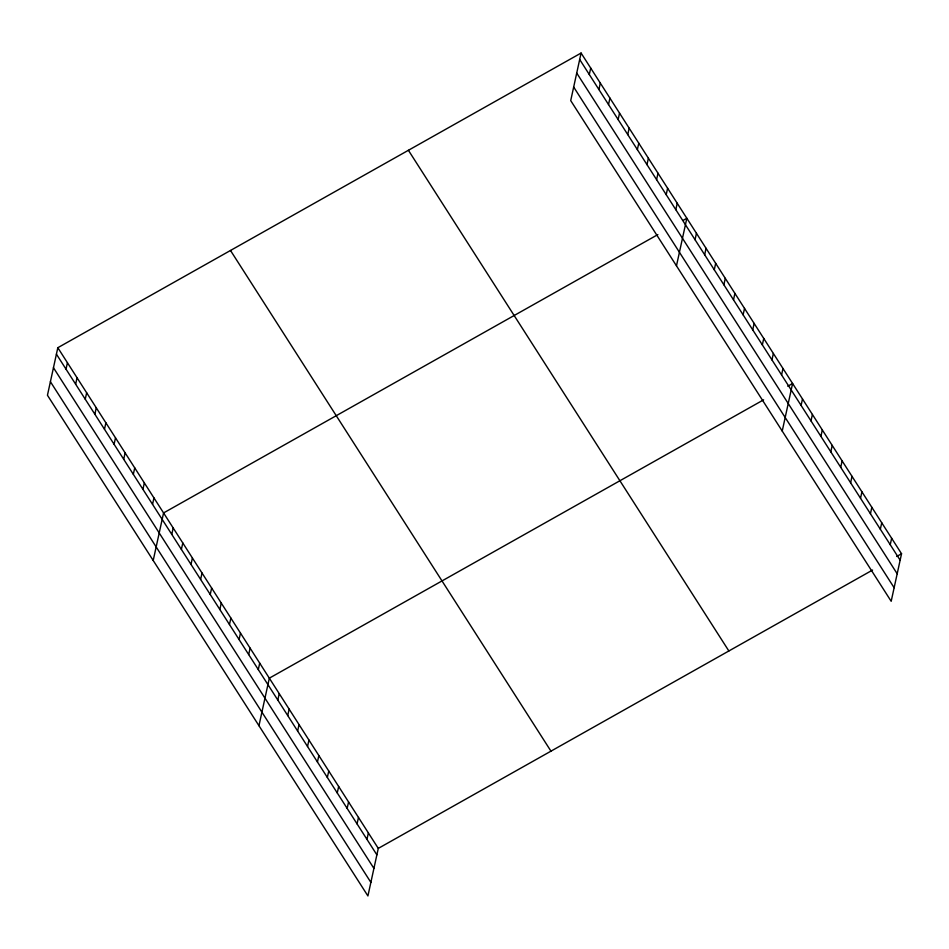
<?xml version="1.0" encoding="UTF-8"?>
<svg xmlns="http://www.w3.org/2000/svg" width="949" height="949" viewBox="0 0 949 949"><rect width="100%" height="100%" fill="white"/><g stroke="black" fill="none" stroke-linecap="round" stroke-linejoin="round"><path stroke-width="1.42" d="M57.818 347.714L47.45 395.258L367.915 895.951L378.283 848.394L57.818 347.714L581.085 53.049L901.55 553.741L891.182 601.286L570.717 100.606L581.085 53.049M66.027 369.173L67.426 362.732M75.647 384.191L77.047 377.749M85.256 399.209L86.656 392.767M94.864 414.238L96.276 407.785M104.485 429.256L105.885 422.815M114.094 444.274L115.505 437.833M123.714 459.292L125.114 452.851M133.323 474.322L134.734 467.869M142.943 489.34L144.343 482.899M152.552 504.358L153.963 497.917M153.204 560.491L163.572 512.934L657.859 234.593M171.781 534.394L173.181 527.952M181.389 549.424L182.801 542.97M191.01 564.441L192.41 558M200.619 579.459L202.03 573.018M210.239 594.477L211.639 588.036M219.848 609.507L221.259 603.054M229.468 624.525L230.868 618.084M239.077 639.543L240.488 633.102M248.697 654.561L250.097 648.12M258.306 669.579L259.706 663.137M258.958 725.712L269.326 678.167L763.613 399.826M277.82 700.077L279.231 693.636M287.725 715.558L289.137 709.117M297.63 731.038L299.042 724.585M307.535 746.507L308.947 740.066M317.441 761.988L318.852 755.546M327.346 777.456L328.757 771.015M337.251 792.937L338.663 786.496M347.156 808.418L348.568 801.964M357.061 823.886L358.473 817.445M366.966 839.367L368.378 832.914M589.293 74.52L590.705 68.067M598.914 89.538L600.314 83.097M608.523 104.556L609.922 98.115M618.131 119.574L619.543 113.133M627.752 134.592L629.151 128.151M637.36 149.622L638.772 143.18M646.981 164.64L648.381 158.198M656.589 179.658L658.001 173.216M666.21 194.675L667.61 188.234M675.818 209.705L677.23 203.252M676.471 265.827L686.839 218.282L683.221 220.322M695.048 239.741L696.447 233.3M704.668 254.759L706.068 248.318M714.277 269.789L715.676 263.336M723.885 284.807L725.297 278.365M733.506 299.825L734.906 293.383M743.114 314.843L744.526 308.401M752.735 329.861L754.135 323.419M762.344 344.89L763.755 338.437M771.964 359.908L773.364 353.467M781.573 374.926L782.984 368.485M782.225 431.06L792.593 383.503L787.765 386.219M801.098 405.425L802.498 398.983M811.004 420.905L812.403 414.452M820.909 436.374L822.309 429.933M830.814 451.854L832.214 445.413M840.719 467.323L842.119 460.882M850.624 482.804L852.024 476.362M860.529 498.284L861.929 491.831M870.435 513.753L871.834 507.312M880.34 529.234L881.74 522.792M890.245 544.702L891.645 538.261M378.283 848.394L872.57 570.052M896.722 556.458L901.55 553.741M579.685 59.49L900.15 560.183M576.719 73.061L897.185 573.754M573.671 87.035L894.136 587.728M408.402 150.286L728.868 650.978M230.5 250.477L550.966 751.157M56.418 354.155L376.872 854.835M53.452 367.714L373.918 868.406M50.404 381.7L370.869 882.38"/></g></svg>
